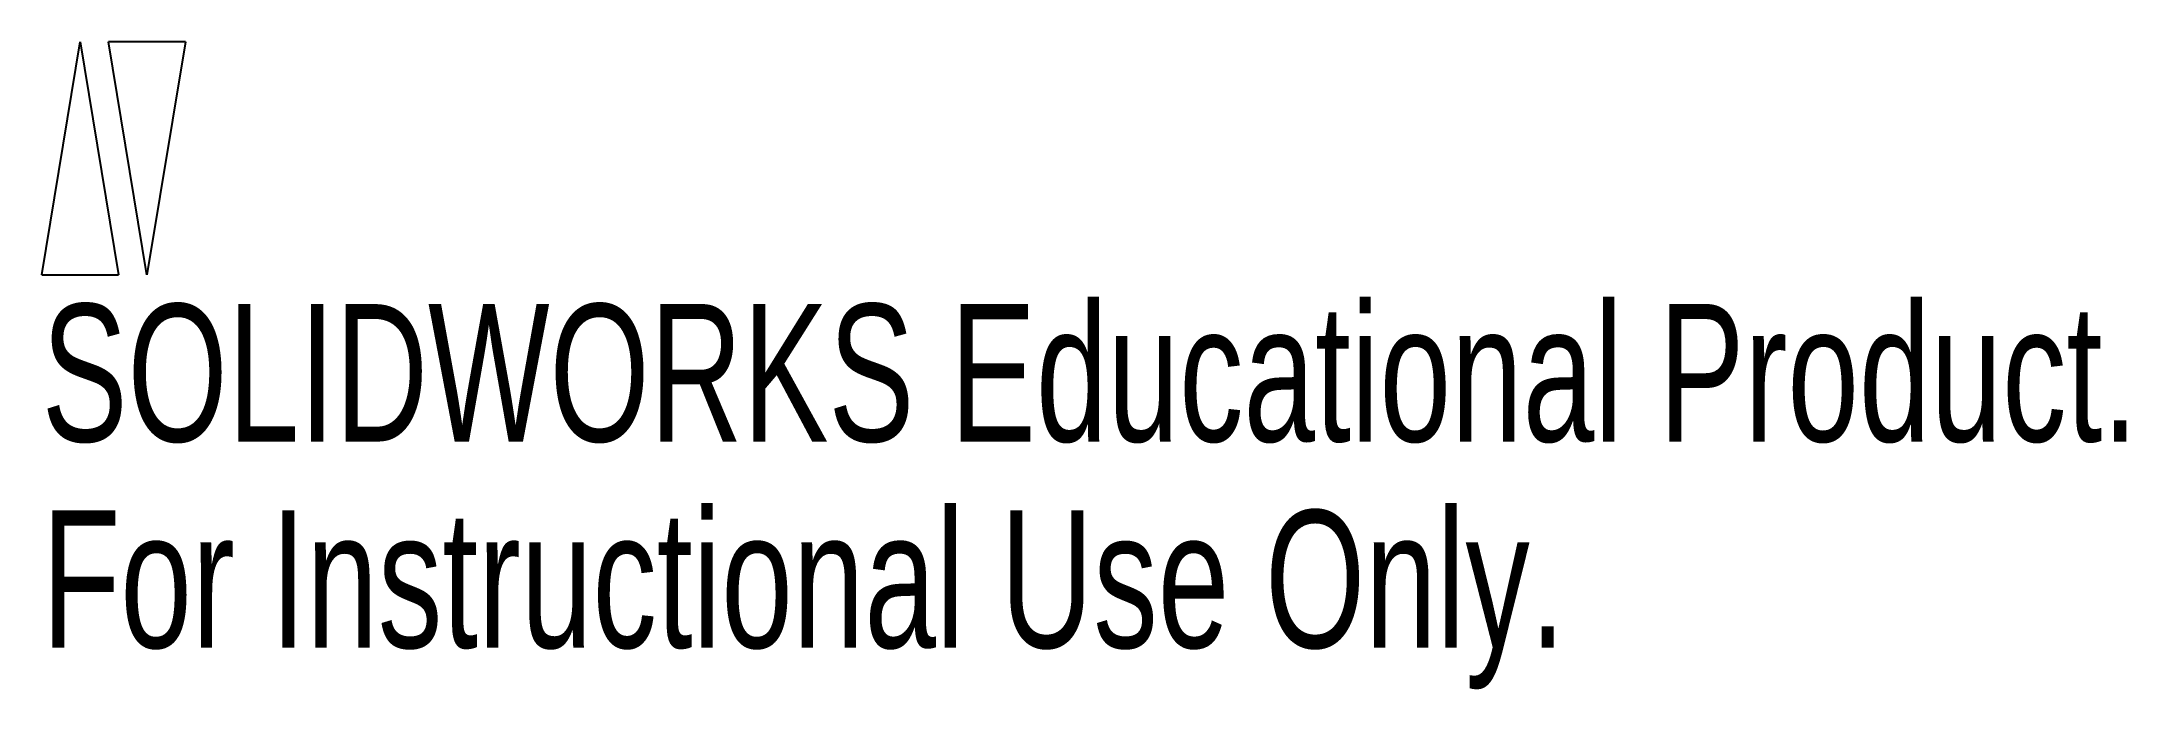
# Model space of a CAD drawing. Header units: millimetres. Extents: x 0 to 73.3, y -14.6 to 8.2.
import ezdxf

# ---------------------------------------------------------------- set-up
doc = ezdxf.new("R2010")
doc.units = ezdxf.units.MM
doc.styles.add('SLDTEXTSTYLE0', font='TXT', dxfattribs={"width": 0.7})

msp = doc.modelspace()

# ---------------------------------------------------------------- linework, layer by layer
at = {"color": 7, "linetype": 'Continuous'}
for p, q in [((0, 0), (1.35, 8.2)), ((1.35, 8.2), (2.7, 0)), ((3.7, 0), (2.35, 8.2)), ((5.05, 8.2), (2.35, 8.2)), ((5.05, 8.2), (3.7, 0)), ((0, 0), (2.7, 0))]:
    msp.add_line(p, q, dxfattribs=at)

# ---------------------------------------------------------------- texts
at = {"color": 7, "linetype": 'Continuous', "char_height": 4.83362, "attachment_point": 1, "style": 'SLDTEXTSTYLE0'}
for s, insert in [('SOLIDWORKS Educational Product.', (0, -1.02)), ('For Instructional Use Only.', (0, -8.27))]:
    msp.add_mtext(s, dxfattribs=dict(at, insert=insert))

doc.saveas('drawing.dxf')
